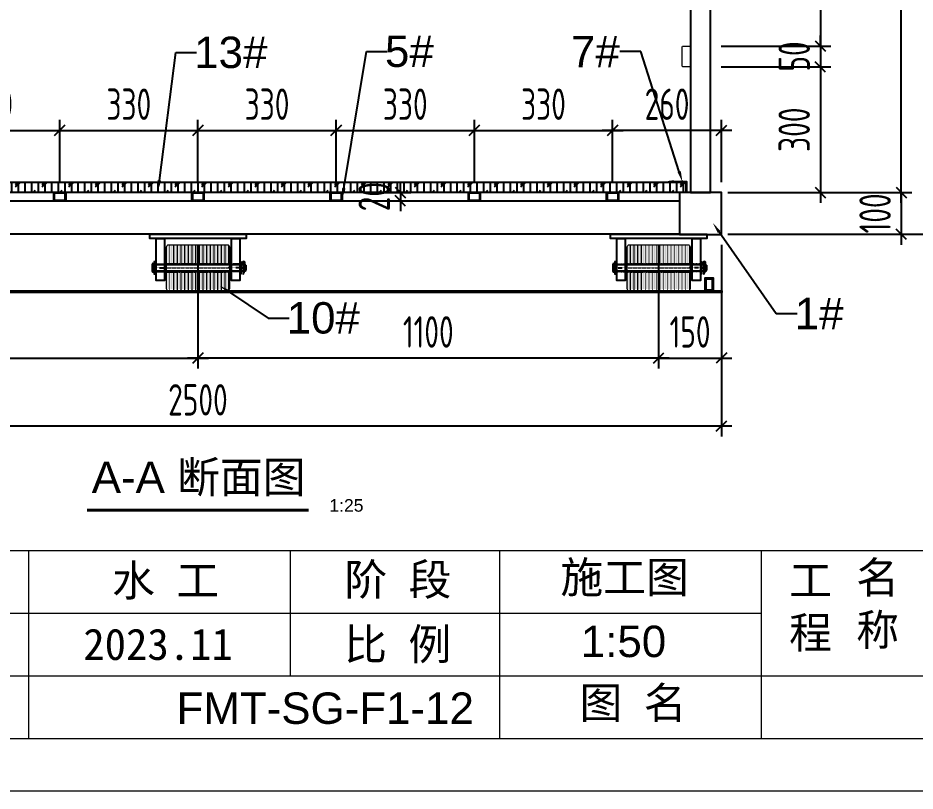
# Model space of a CAD drawing. Header units: millimetres. Extents: x 136606 to 1229059, y 82794 to 127566.
# Drawn here: x 852348 to 856632, y 112180 to 115875 of the extents above; entities that cross this region are included whole.
import ezdxf
from ezdxf import colors
from ezdxf.entities.mleader import LeaderData, LeaderLine
from ezdxf.enums import TextEntityAlignment as Align
from ezdxf.math import Vec2, Vec3

# ---------------------------------------------------------------- set-up
doc = ezdxf.new("R2010")
doc.units = ezdxf.units.MM
doc.linetypes.add('CENTER', pattern=[0.6, 0.375, -0.075, 0.075, -0.075])
doc.linetypes.add('DASHED2', pattern=[0.375, 0.25, -0.125])
for name, color, linetype in [('HR-dimension', 9, 'Continuous'), ('HR-Indentifier', 6, 'Continuous'), ('HR-看线', 143, 'Continuous'), ('标注', 9, 'Continuous'), ('铝横梁', 220, 'Continuous'), ('铝通', 4, 'Continuous'), ('面板', 44, 'Continuous')]:
    doc.layers.add(name, color=color, linetype=linetype)
for name, color, linetype, lineweight in [('图框', 7, 'Continuous', 13), ('型材', 7, 'Continuous', 15), ('文本', 3, 'Continuous', 13)]:
    doc.layers.add(name, color=color, linetype=linetype, lineweight=lineweight)
doc.styles.add('Arial', font='arial.ttf')
doc.styles.add('hztxt', font='ros1.shx', dxfattribs={"width": 0.8, "bigfont": 'hztxt.shx'})
doc.styles.get("Standard").update_dxf_attribs({"font": 'arial.ttf'})
doc.dimstyles.new('DIM-50-SC0.5', dxfattribs={"dimscale": 50, "dimtxt": 3, "dimasz": 1, "dimexe": 1, "dimexo": 1, "dimgap": 1, "dimtad": 1, "dimdec": 1, "dimlfac": 0.5, "dimdsep": 46, "dimtxsty": 'hztxt', "dimblk": 'OBLIQUE', "dimcen": 0, "dimdle": 1, "dimclrd": 9, "dimclre": 9, "dimclrt": 2, "dimadec": 1, "dimazin": 0, "dimtfac": 1, "dimtdec": 1, "dimtix": 1, "dimtmove": 2, "dimatfit": 3, "dimldrblk": 'OBLIQUE', "dimfxl": 15, "dimtolj": 1, "dimtzin": 0, "dimarcsym": 1})

# ---------------------------------------------------------------- blocks, each defined once
blk = doc.blocks.new('GW-TK')
at = {"layer": '图框', "linetype": 'Continuous'}
for p, q in [((927453.554, 464441.017), (927453.554, 464423.011)), ((927478.554, 464441.017), (927478.554, 464429.013)), ((927498.554, 464441.017), (927498.554, 464423.011)), ((927523.552, 464441.017), (927523.552, 464423.011)), ((927383.546, 464435.015), (927523.552, 464435.015)), ((927383.546, 464429.013), (927598.549, 464429.013))]:
    blk.add_line(p, q, dxfattribs=at)
at = {"layer": '图框'}
for points in [[(927183.552, 464715.013), (927603.549, 464715.013), (927603.549, 464418.01), (927183.552, 464418.01)], [(927188.552, 464710.013), (927598.549, 464710.013), (927598.549, 464423.011), (927188.552, 464423.011)]]:
    blk.add_lwpolyline(points, close=True, dxfattribs=at)
at = {"layer": '图框', "linetype": 'Continuous'}
blk.add_lwpolyline([(927383.546, 464441.017), (927598.549, 464441.017)], dxfattribs=at)
at = {"layer": '图框', "color": 3, "linetype": 'Continuous', "char_height": 3, "attachment_point": 1}
for s, width, insert in [('{\\fSimSun|b0|i0|c134|p2;水 工}', 11.224, (927461.547, 464439.634)), ('\\pt9;{\\fSimSun|b0|i0|c134|p2;施工图}', 18.63033, (927504.357, 464439.943)), ('{\\fSimSun|b0|i0|c134|p2;2023.11}', 11.224, (927458.799, 464433.545))]:
    blk.add_mtext_dynamic_manual_height_columns(s, width=width, gutter_width=17.505, heights=[0], dxfattribs=dict(at, insert=insert))
at = {"layer": '图框', "linetype": 'Continuous', "char_height": 3, "attachment_point": 1}
for s, width, insert in [('{\\fSimSun|b0|i0|c134|p2;阶 段}', 17.47752, (927483.734, 464439.728)), ('{\\fSimSun|b0|i0|c134|p2;名 称}', 5.21193, (927532.615, 464439.926)), ('{\\fSimSun|b0|i0|c134|p2;工 程}', 5.21193, (927526.205, 464439.656)), ('{\\fSimSun|b0|i0|c134|p2;比 例}', 10.91464, (927483.715, 464433.545)), ('{\\fSimSun|b0|i0|c134|p2;图 名}', 12.06602, (927506.187, 464427.944))]:
    blk.add_mtext_dynamic_manual_height_columns(s, width=width, gutter_width=17.505, heights=[0], dxfattribs=dict(at, insert=insert))
blk = doc.blocks.new('_Oblique')
at = {"color": 0, "linetype": 'ByBlock', "lineweight": -2}
blk.add_line((-0.5, -0.5), (0.5, 0.5), dxfattribs=at)
blk = doc.blocks.new('*D1066')
at = {"layer": 'Defpoints', "color": 0, "transparency": 16777216}
for p in [(850707.8, 114841.2), (855707.8, 114841.2), (855707.8, 113925.2)]:
    blk.add_point(p, dxfattribs=at)
at = {"layer": '标注', "color": 9, "lineweight": -2, "transparency": 16777216}
for p, q in [((850707.8, 114791.2), (850707.8, 113875.2)), ((855707.8, 114791.2), (855707.8, 113875.2)), ((850657.8, 113925.2), (855757.8, 113925.2))]:
    blk.add_line(p, q, dxfattribs=at)
at = {"layer": '标注', "color": 9, "lineweight": -2, "transparency": 16777216, "xscale": 50, "yscale": 50, "zscale": 50, "rotation": 180}
blk.add_blockref('_Oblique', (850707.8, 113925.2), dxfattribs=at)
at = {"layer": '标注', "color": 9, "lineweight": -2, "transparency": 16777216, "xscale": 50, "yscale": 50, "zscale": 50}
blk.add_blockref('_Oblique', (855707.8, 113925.2), dxfattribs=at)
at = {"layer": '标注', "color": 2, "transparency": 16777216, "insert": (853207.8, 114050.2), "char_height": 150, "attachment_point": 5, "style": 'hztxt'}
blk.add_mtext('\\A1;2500', dxfattribs=at)
blk = doc.blocks.new('*D1067')
at = {"layer": 'Defpoints', "color": 0, "transparency": 16777216}
for p in [(855687.7, 117441.2), (856566.3, 117441.2), (855687.7, 115041.2)]:
    blk.add_point(p, dxfattribs=at)
at = {"layer": '标注', "color": 9, "lineweight": -2, "transparency": 16777216}
for p, q in [((856566.3, 114991.2), (856566.3, 117491.2)), ((855737.7, 117441.2), (856616.3, 117441.2)), ((855737.7, 115041.2), (856616.3, 115041.2))]:
    blk.add_line(p, q, dxfattribs=at)
at = {"layer": '标注', "color": 9, "lineweight": -2, "transparency": 16777216, "xscale": 50, "yscale": 50, "zscale": 50}
for p, rotation in [((856566.3, 117441.2), 90), ((856566.3, 115041.2), 270)]:
    blk.add_blockref('_Oblique', p, dxfattribs=dict(at, rotation=rotation))
at = {"layer": '标注', "color": 2, "transparency": 16777216, "insert": (856441.3, 116241.2), "char_height": 150, "attachment_point": 5, "rotation": 90, "style": 'hztxt'}
blk.add_mtext('\\A1;1200', dxfattribs=at)
blk = doc.blocks.new('*D1068')
at = {"layer": 'Defpoints', "color": 0, "transparency": 16777216}
for p in [(855687.7, 117441.2, 0), (855687.7, 114841.2, 0), (856911.4, 114841.2)]:
    blk.add_point(p, dxfattribs=at)
at = {"layer": '标注', "color": 9, "lineweight": -2, "transparency": 16777216}
for p, q in [((856911.4, 117491.2), (856911.4, 114791.2)), ((855737.7, 117441.2), (856961.4, 117441.2)), ((855737.7, 114841.2), (856961.4, 114841.2))]:
    blk.add_line(p, q, dxfattribs=at)
at = {"layer": '标注', "color": 9, "lineweight": -2, "transparency": 16777216, "xscale": 50, "yscale": 50, "zscale": 50}
for p, rotation in [((856911.4, 117441.2), 90), ((856911.4, 114841.2), 270)]:
    blk.add_blockref('_Oblique', p, dxfattribs=dict(at, rotation=rotation))
at = {"layer": '标注', "color": 2, "transparency": 16777216, "insert": (856786.4, 116141.2), "char_height": 150, "attachment_point": 5, "rotation": 90, "style": 'hztxt'}
blk.add_mtext('\\A1;1300', dxfattribs=at)
blk = doc.blocks.new('*D1069')
at = {"layer": 'Defpoints', "color": 0, "transparency": 16777216}
for p in [(855687.7, 115041.2, 0), (855687.7, 114841.2, 0), (856566.3, 114841.2)]:
    blk.add_point(p, dxfattribs=at)
at = {"layer": '标注', "color": 9, "lineweight": -2, "transparency": 16777216}
for p, q in [((856566.3, 115041.2), (856566.3, 115091.2)), ((855737.7, 115041.2), (856616.3, 115041.2)), ((856566.3, 115041.2), (856566.3, 114841.2)), ((855737.7, 114841.2), (856616.3, 114841.2)), ((856566.3, 114841.2), (856566.3, 114791.2))]:
    blk.add_line(p, q, dxfattribs=at)
at = {"layer": '标注', "color": 9, "lineweight": -2, "transparency": 16777216, "xscale": 50, "yscale": 50, "zscale": 50}
for p, rotation in [((856566.3, 115041.2), 270), ((856566.3, 114841.2), 90)]:
    blk.add_blockref('_Oblique', p, dxfattribs=dict(at, rotation=rotation))
at = {"layer": '标注', "color": 2, "transparency": 16777216, "insert": (856441.3, 114941.2), "char_height": 150, "attachment_point": 5, "rotation": 90, "style": 'hztxt'}
blk.add_mtext('\\A1;100', dxfattribs=at)
blk = doc.blocks.new('*D1081')
at = {"layer": 'Defpoints', "color": 0, "transparency": 16777216}
for p in [(855655.8, 115641.1, 0), (855687.7, 115041.2, 0), (856180.1, 115041.2)]:
    blk.add_point(p, dxfattribs=at)
at = {"layer": '标注', "color": 9, "lineweight": -2, "transparency": 16777216}
for p, q in [((856180.1, 115691.1), (856180.1, 114991.2)), ((855705.8, 115641.1), (856230.1, 115641.1)), ((855737.7, 115041.2), (856230.1, 115041.2))]:
    blk.add_line(p, q, dxfattribs=at)
at = {"layer": '标注', "color": 9, "lineweight": -2, "transparency": 16777216, "xscale": 50, "yscale": 50, "zscale": 50}
for p, rotation in [((856180.1, 115641.1), 90), ((856180.1, 115041.2), 270)]:
    blk.add_blockref('_Oblique', p, dxfattribs=dict(at, rotation=rotation))
at = {"layer": '标注', "color": 2, "transparency": 16777216, "insert": (856055.1, 115341.1), "char_height": 150, "attachment_point": 5, "rotation": 90, "style": 'hztxt'}
blk.add_mtext('\\A1;300', dxfattribs=at)
blk = doc.blocks.new('*D1083')
at = {"layer": 'Defpoints', "color": 0, "transparency": 16777216}
for p in [(855655.8, 115741.1), (855655.8, 115641.1), (856180.1, 115641.1)]:
    blk.add_point(p, dxfattribs=at)
at = {"layer": '标注', "color": 9, "lineweight": -2, "transparency": 16777216}
for p, q in [((856180.1, 115741.1), (856180.1, 115791.1)), ((855705.8, 115741.1), (856230.1, 115741.1)), ((856180.1, 115741.1), (856180.1, 115641.1)), ((855705.8, 115641.1), (856230.1, 115641.1)), ((856180.1, 115641.1), (856180.1, 115591.1))]:
    blk.add_line(p, q, dxfattribs=at)
at = {"layer": '标注', "color": 9, "lineweight": -2, "transparency": 16777216, "xscale": 50, "yscale": 50, "zscale": 50}
for p, rotation in [((856180.1, 115741.1), 270), ((856180.1, 115641.1), 90)]:
    blk.add_blockref('_Oblique', p, dxfattribs=dict(at, rotation=rotation))
at = {"layer": '标注', "color": 2, "transparency": 16777216, "insert": (856055.1, 115691.1), "char_height": 150, "attachment_point": 5, "rotation": 90, "style": 'hztxt'}
blk.add_mtext('\\A1;50', dxfattribs=at)
blk = doc.blocks.new('*D1084')
at = {"layer": 'Defpoints', "color": 0, "transparency": 16777216}
for p in [(855655.8, 116541.1), (855655.8, 115741.1, 0), (856180.1, 115741.1)]:
    blk.add_point(p, dxfattribs=at)
at = {"layer": '标注', "color": 9, "lineweight": -2, "transparency": 16777216}
for p, q in [((856180.1, 116591.1), (856180.1, 115691.1)), ((855705.8, 116541.1), (856230.1, 116541.1)), ((855705.8, 115741.1), (856230.1, 115741.1))]:
    blk.add_line(p, q, dxfattribs=at)
at = {"layer": '标注', "color": 9, "lineweight": -2, "transparency": 16777216, "xscale": 50, "yscale": 50, "zscale": 50}
for p, rotation in [((856180.1, 116541.1), 90), ((856180.1, 115741.1), 270)]:
    blk.add_blockref('_Oblique', p, dxfattribs=dict(at, rotation=rotation))
at = {"layer": '标注', "color": 2, "transparency": 16777216, "insert": (856055.1, 116141.1), "char_height": 150, "attachment_point": 5, "rotation": 90, "style": 'hztxt'}
blk.add_mtext('\\A1;400', dxfattribs=at)
blk = doc.blocks.new('*D1087')
at = {"layer": 'Defpoints', "color": 0, "transparency": 16777216}
for p in [(851007.8, 114841.2), (853207.8, 114841.2, 0), (853207.8, 114249.7)]:
    blk.add_point(p, dxfattribs=at)
at = {"layer": '标注', "color": 9, "lineweight": -2, "transparency": 16777216}
for p, q in [((851007.8, 114791.2), (851007.8, 114199.7)), ((853207.8, 114791.2), (853207.8, 114199.7)), ((850957.8, 114249.7), (853257.8, 114249.7))]:
    blk.add_line(p, q, dxfattribs=at)
at = {"layer": '标注', "color": 9, "lineweight": -2, "transparency": 16777216, "xscale": 50, "yscale": 50, "zscale": 50, "rotation": 180}
blk.add_blockref('_Oblique', (851007.8, 114249.7), dxfattribs=at)
at = {"layer": '标注', "color": 9, "lineweight": -2, "transparency": 16777216, "xscale": 50, "yscale": 50, "zscale": 50}
blk.add_blockref('_Oblique', (853207.8, 114249.7), dxfattribs=at)
at = {"layer": '标注', "color": 2, "transparency": 16777216, "insert": (852107.8, 114374.7), "char_height": 150, "attachment_point": 5, "style": 'hztxt'}
blk.add_mtext('\\A1;1100', dxfattribs=at)
blk = doc.blocks.new('*D1088')
at = {"layer": 'Defpoints', "color": 0, "transparency": 16777216}
for p in [(855407.8, 114841.2), (855707.8, 114841.2), (855707.8, 114249.7)]:
    blk.add_point(p, dxfattribs=at)
at = {"layer": '标注', "color": 9, "lineweight": -2, "transparency": 16777216}
for p, q in [((855407.8, 114791.2), (855407.8, 114199.7)), ((855707.8, 114791.2), (855707.8, 114199.7)), ((855407.8, 114249.7), (855357.8, 114249.7)), ((855407.8, 114249.7), (855707.8, 114249.7)), ((855707.8, 114249.7), (855757.8, 114249.7))]:
    blk.add_line(p, q, dxfattribs=at)
at = {"layer": '标注', "color": 9, "lineweight": -2, "transparency": 16777216, "xscale": 50, "yscale": 50, "zscale": 50}
blk.add_blockref('_Oblique', (855407.8, 114249.7), dxfattribs=at)
at = {"layer": '标注', "color": 9, "lineweight": -2, "transparency": 16777216, "xscale": 50, "yscale": 50, "zscale": 50, "rotation": 180}
blk.add_blockref('_Oblique', (855707.8, 114249.7), dxfattribs=at)
at = {"layer": '标注', "color": 2, "transparency": 16777216, "insert": (855557.8, 114374.7), "char_height": 150, "attachment_point": 5, "style": 'hztxt'}
blk.add_mtext('\\A1;150', dxfattribs=at)
blk = doc.blocks.new('Fushou')
at = {"layer": '型材'}
blk.add_lwpolyline([(320873, 174507.1, 0.414214), (320878, 174512.1), (320878, 174602.1, 0.414214), (320873, 174607.1), (320843, 174607.1, 0.414214), (320838, 174602.1), (320838, 174512.1, 0.414214), (320843, 174507.1)], format="xyb", close=True, dxfattribs=at)
at = {"layer": '型材', "elevation": 0}
blk.add_lwpolyline([(320873, 173607.1, 0.414214), (320878, 173612.1), (320878, 173702.1, 0.414214), (320873, 173707.1), (320843, 173707.1, 0.414214), (320838, 173702.1), (320838, 173612.1, 0.414214), (320843, 173607.1)], format="xyb", close=True, dxfattribs=at)
at = {"layer": '铝横梁', "color": 6}
blk.add_lwpolyline([(320742, 175207.1), (320838, 175207.1), (320838, 173007.1), (320742, 173007.1)], close=True, dxfattribs=at)
at = {"layer": '铝通'}
for points in [[(320690, 175207.1), (320690, 175407.1), (320890, 175407.1), (320890, 175207.1), (320690, 175207.1)], [(320690, 172807.1), (320690, 173007.1), (320890, 173007.1), (320890, 172807.1), (320690, 172807.1)]]:
    blk.add_lwpolyline(points, dxfattribs=at)
blk = doc.blocks.new('*D1089')
at = {"layer": 'Defpoints', "color": 0, "transparency": 16777216}
for p in [(853207.8, 114841.2, 0), (855407.8, 114841.2), (853207.8, 114249.7)]:
    blk.add_point(p, dxfattribs=at)
at = {"layer": '标注', "color": 9, "lineweight": -2, "transparency": 16777216}
for p, q in [((853207.8, 114791.2), (853207.8, 114199.7)), ((855407.8, 114791.2), (855407.8, 114199.7)), ((855457.8, 114249.7), (853157.8, 114249.7))]:
    blk.add_line(p, q, dxfattribs=at)
at = {"layer": '标注', "color": 9, "lineweight": -2, "transparency": 16777216, "xscale": 50, "yscale": 50, "zscale": 50, "rotation": 180}
blk.add_blockref('_Oblique', (853207.8, 114249.7), dxfattribs=at)
at = {"layer": '标注', "color": 9, "lineweight": -2, "transparency": 16777216, "xscale": 50, "yscale": 50, "zscale": 50}
blk.add_blockref('_Oblique', (855407.8, 114249.7), dxfattribs=at)
at = {"layer": '标注', "color": 2, "transparency": 16777216, "insert": (854307.8, 114374.7), "char_height": 150, "attachment_point": 5, "style": 'hztxt'}
blk.add_mtext('\\A1;1100', dxfattribs=at)
blk = doc.blocks.new('*U913')
for points in [[(-30, 20), (-30, -20), (30, -20), (30, 20)], [(-26, 16), (-26, -16), (26, -16), (26, 16)]]:
    blk.add_lwpolyline(points, close=True)
blk = doc.blocks.new('*U914')
at = {"color": 0, "linetype": 'ByBlock', "lineweight": -2, "transparency": 16777216}
for p in [(0, 0), (660, 0), (1320, 0), (1980, 0), (2640, 0), (3300, 0), (3960, 0)]:
    blk.add_blockref('*U913', p, dxfattribs=at)
blk = doc.blocks.new('*D1238')
at = {"layer": 'Defpoints', "color": 0, "transparency": 16777216}
for p in [(855187.8, 115338.1), (855187.8, 115041.2, 0), (855707.8, 115041.2)]:
    blk.add_point(p, dxfattribs=at)
at = {"layer": '标注', "color": 9, "lineweight": -2, "transparency": 16777216}
for p, q in [((855187.8, 115091.2), (855187.8, 115388.1)), ((855707.8, 115091.2), (855707.8, 115388.1)), ((855757.8, 115338.1), (855137.8, 115338.1))]:
    blk.add_line(p, q, dxfattribs=at)
at = {"layer": '标注', "color": 9, "lineweight": -2, "transparency": 16777216, "xscale": 50, "yscale": 50, "zscale": 50}
for p, rotation in [((855187.8, 115338.1), 179.9999999992496), ((855707.8, 115338.1), 359.9999999992496)]:
    blk.add_blockref('_Oblique', p, dxfattribs=dict(at, rotation=rotation))
at = {"layer": '标注', "color": 2, "transparency": 16777216, "insert": (855447.8, 115463.1), "char_height": 150, "attachment_point": 5, "style": 'hztxt'}
blk.add_mtext('\\A1;260', dxfattribs=at)
blk = doc.blocks.new('*D1090')
at = {"layer": 'Defpoints', "color": 0, "transparency": 16777216}
for p in [(852547.8, 115338.1), (851887.8, 115041.2, 0), (852547.8, 115041.2, 0)]:
    blk.add_point(p, dxfattribs=at)
at = {"layer": '标注', "color": 9, "lineweight": -2, "transparency": 16777216}
for p, q in [((851887.8, 115091.2), (851887.8, 115388.1)), ((852547.8, 115091.2), (852547.8, 115388.1)), ((851837.8, 115338.1), (852597.8, 115338.1))]:
    blk.add_line(p, q, dxfattribs=at)
at = {"layer": '标注', "color": 9, "lineweight": -2, "transparency": 16777216, "xscale": 50, "yscale": 50, "zscale": 50, "rotation": 180}
blk.add_blockref('_Oblique', (851887.8, 115338.1), dxfattribs=at)
at = {"layer": '标注', "color": 9, "lineweight": -2, "transparency": 16777216, "xscale": 50, "yscale": 50, "zscale": 50}
blk.add_blockref('_Oblique', (852547.8, 115338.1), dxfattribs=at)
at = {"layer": '标注', "color": 2, "transparency": 16777216, "insert": (852217.8, 115463.1), "char_height": 150, "attachment_point": 5, "style": 'hztxt'}
blk.add_mtext('\\A1;330', dxfattribs=at)
blk = doc.blocks.new('*D1091')
at = {"layer": 'Defpoints', "color": 0, "transparency": 16777216}
for p in [(853207.8, 115338.1), (852547.8, 115041.2, 0), (853207.8, 115041.2, 0)]:
    blk.add_point(p, dxfattribs=at)
at = {"layer": '标注', "color": 9, "lineweight": -2, "transparency": 16777216}
for p, q in [((852547.8, 115091.2), (852547.8, 115388.1)), ((853207.8, 115091.2), (853207.8, 115388.1)), ((852497.8, 115338.1), (853257.8, 115338.1))]:
    blk.add_line(p, q, dxfattribs=at)
at = {"layer": '标注', "color": 9, "lineweight": -2, "transparency": 16777216, "xscale": 50, "yscale": 50, "zscale": 50, "rotation": 180}
blk.add_blockref('_Oblique', (852547.8, 115338.1), dxfattribs=at)
at = {"layer": '标注', "color": 9, "lineweight": -2, "transparency": 16777216, "xscale": 50, "yscale": 50, "zscale": 50}
blk.add_blockref('_Oblique', (853207.8, 115338.1), dxfattribs=at)
at = {"layer": '标注', "color": 2, "transparency": 16777216, "insert": (852877.8, 115463.1), "char_height": 150, "attachment_point": 5, "style": 'hztxt'}
blk.add_mtext('\\A1;330', dxfattribs=at)
blk = doc.blocks.new('*D1092')
at = {"layer": 'Defpoints', "color": 0, "transparency": 16777216}
for p in [(853867.8, 115338.1), (853207.8, 115041.2, 0), (853867.8, 115041.2, 0)]:
    blk.add_point(p, dxfattribs=at)
at = {"layer": '标注', "color": 9, "lineweight": -2, "transparency": 16777216}
for p, q in [((853207.8, 115091.2), (853207.8, 115388.1)), ((853867.8, 115091.2), (853867.8, 115388.1)), ((853157.8, 115338.1), (853917.8, 115338.1))]:
    blk.add_line(p, q, dxfattribs=at)
at = {"layer": '标注', "color": 9, "lineweight": -2, "transparency": 16777216, "xscale": 50, "yscale": 50, "zscale": 50, "rotation": 180}
blk.add_blockref('_Oblique', (853207.8, 115338.1), dxfattribs=at)
at = {"layer": '标注', "color": 9, "lineweight": -2, "transparency": 16777216, "xscale": 50, "yscale": 50, "zscale": 50}
blk.add_blockref('_Oblique', (853867.8, 115338.1), dxfattribs=at)
at = {"layer": '标注', "color": 2, "transparency": 16777216, "insert": (853537.8, 115463.1), "char_height": 150, "attachment_point": 5, "style": 'hztxt'}
blk.add_mtext('\\A1;330', dxfattribs=at)
blk = doc.blocks.new('*D1093')
at = {"layer": 'Defpoints', "color": 0, "transparency": 16777216}
for p in [(854527.8, 115338.1), (853867.8, 115041.2, 0), (854527.8, 115041.2, 0)]:
    blk.add_point(p, dxfattribs=at)
at = {"layer": '标注', "color": 9, "lineweight": -2, "transparency": 16777216}
for p, q in [((853867.8, 115091.2), (853867.8, 115388.1)), ((854527.8, 115091.2), (854527.8, 115388.1)), ((853817.8, 115338.1), (854577.8, 115338.1))]:
    blk.add_line(p, q, dxfattribs=at)
at = {"layer": '标注', "color": 9, "lineweight": -2, "transparency": 16777216, "xscale": 50, "yscale": 50, "zscale": 50, "rotation": 180}
blk.add_blockref('_Oblique', (853867.8, 115338.1), dxfattribs=at)
at = {"layer": '标注', "color": 9, "lineweight": -2, "transparency": 16777216, "xscale": 50, "yscale": 50, "zscale": 50}
blk.add_blockref('_Oblique', (854527.8, 115338.1), dxfattribs=at)
at = {"layer": '标注', "color": 2, "transparency": 16777216, "insert": (854197.8, 115463.1), "char_height": 150, "attachment_point": 5, "style": 'hztxt'}
blk.add_mtext('\\A1;330', dxfattribs=at)
blk = doc.blocks.new('*D1094')
at = {"layer": 'Defpoints', "color": 0, "transparency": 16777216}
for p in [(855187.8, 115338.1), (854527.8, 115041.2, 0), (855187.8, 115041.2, 0)]:
    blk.add_point(p, dxfattribs=at)
at = {"layer": '标注', "color": 9, "lineweight": -2, "transparency": 16777216}
for p, q in [((854527.8, 115091.2), (854527.8, 115388.1)), ((855187.8, 115091.2), (855187.8, 115388.1)), ((854477.8, 115338.1), (855237.8, 115338.1))]:
    blk.add_line(p, q, dxfattribs=at)
at = {"layer": '标注', "color": 9, "lineweight": -2, "transparency": 16777216, "xscale": 50, "yscale": 50, "zscale": 50, "rotation": 180}
blk.add_blockref('_Oblique', (854527.8, 115338.1), dxfattribs=at)
at = {"layer": '标注', "color": 9, "lineweight": -2, "transparency": 16777216, "xscale": 50, "yscale": 50, "zscale": 50}
blk.add_blockref('_Oblique', (855187.8, 115338.1), dxfattribs=at)
at = {"layer": '标注', "color": 2, "transparency": 16777216, "insert": (854857.8, 115463.1), "char_height": 150, "attachment_point": 5, "style": 'hztxt'}
blk.add_mtext('\\A1;330', dxfattribs=at)
blk = doc.blocks.new('*D1241')
at = {"layer": 'Defpoints', "color": 0, "transparency": 16777216}
for p in [(853951.6, 115041.2, 0), (853951.6, 115001.2, 0), (854174.5, 115001.2)]:
    blk.add_point(p, dxfattribs=at)
at = {"layer": '标注', "color": 9, "lineweight": -2, "transparency": 16777216}
for p, q in [((854174.5, 115041.2), (854174.5, 115091.2)), ((854001.6, 115041.2), (854224.5, 115041.2)), ((854174.5, 115041.2), (854174.5, 115001.2)), ((854001.6, 115001.2), (854224.5, 115001.2)), ((854174.5, 115001.2), (854174.5, 114951.2))]:
    blk.add_line(p, q, dxfattribs=at)
at = {"layer": '标注', "color": 9, "lineweight": -2, "transparency": 16777216, "xscale": 50, "yscale": 50, "zscale": 50}
for p, rotation in [((854174.5, 115041.2), 270), ((854174.5, 115001.2), 90)]:
    blk.add_blockref('_Oblique', p, dxfattribs=dict(at, rotation=rotation))
at = {"layer": '标注', "color": 2, "transparency": 16777216, "insert": (854049.5, 115021.2), "char_height": 150, "attachment_point": 5, "rotation": 90, "style": 'hztxt'}
blk.add_mtext('\\A1;20', dxfattribs=at)
blk = doc.blocks.new('A$C0ed95738')
at = {"layer": '图框'}
h = blk.add_hatch(color=256, dxfattribs=at)
h.paths.add_polyline_path([(75, -63.5), (-75, -63.5), (-75, -65.6), (75, -65.6)])
h.paths.add_polyline_path([(75, -44.4), (-75, -44.4), (-75, -46.5), (75, -46.5)])
at = {"layer": '图框', "color": 1, "linetype": 'CENTER', "ltscale": 0.5}
blk.add_line((-79.9, -55), (79.2, -55), dxfattribs=at)
at = {"layer": '图框', "linetype": 'DASHED2', "ltscale": 0.5}
for p, q in [((-75, -44.4), (75, -44.4)), ((-75, -46.5), (75, -46.5)), ((-75, -63.5), (75, -63.5)), ((-75, -65.6), (75, -65.6))]:
    blk.add_line(p, q, dxfattribs=at)
at = {"layer": '图框'}
blk.add_lwpolyline([(-70, 0), (70, 0, -0.414214), (75, -5), (75, -105, -0.414214), (70, -110), (-70, -110, -0.414214), (-75, -105), (-75, -5, -0.414214)], format="xyb", close=True, dxfattribs=at)
blk = doc.blocks.new('A$C3ad6133d')
at = {"color": 7, "linetype": 'Continuous', "lineweight": 15}
for p, q in [((-3.7, 24), (-3.7, -16)), ((-3.7, 24), (0, 24)), ((3.7, 30.4), (0, 30.4)), ((0, -16), (0, 30.4)), ((3.7, -16), (3.7, 30.4))]:
    blk.add_line(p, q, dxfattribs=at)
at = {"color": 8, "linetype": 'Continuous', "lineweight": 15}
for p, q in [((-4.9, -18.6), (-2.4, -21.4)), ((-3.7, -16), (3.7, -16)), ((4.9, -18.6), (2.4, -21.4))]:
    blk.add_line(p, q, dxfattribs=at)
at = {"color": 7, "linetype": 'Continuous', "lineweight": 15}
for centre, radius, start, end in [((0, -24.1), 7.35, 131.3178, 48.6822), ((-7.1, -16), 3.47, 311.3178, 0), ((0, -24.1), 3.67, 131.3178, 48.6822), ((-7.1, -16), 7.14, 311.3178, 0), ((7.1, -16), 7.14, 180, 228.6822), ((7.1, -16), 3.47, 180, 228.6822)]:
    blk.add_arc(centre, radius, start, end, dxfattribs=at)
blk = doc.blocks.new('A$C1a92a842')
h = blk.add_hatch()
h.set_pattern_fill('ACAD_ISO07W100', color=256)
h.paths.add_polyline_path([(150, -60, 0.414214), (140, -50), (-140, -50, 0.414214), (-150, -60), (-150, -138.7), (150, -138.7)])
h.paths.add_polyline_path([(150, -181.3), (-150, -181.3), (-150, -260, 0.414214), (-140, -270), (140, -270, 0.414214), (150, -260)])
at = {"color": 1, "linetype": 'CENTER', "ltscale": 0.16}
for p, q in [((-220, -160), (-150, -160)), ((215, -160), (145, -160))]:
    blk.add_line(p, q, dxfattribs=at)
at = {"color": 4}
for p, q in [((-218, -143.5), (-218, -176.5)), ((-211, -143.5), (-211, -176.5)), ((-211, -144), (225, -144)), ((229, -148), (225, -144)), ((229, -148), (229, -172)), ((225, -176), (-211, -176)), ((225, -176), (229, -172))]:
    blk.add_line(p, q, dxfattribs=at)
at = {"linetype": 'DASHED2'}
for p, q in [((-200, -143), (-160, -143)), ((200, -143), (160, -143)), ((-200, -177), (-160, -177)), ((200, -177), (160, -177))]:
    blk.add_line(p, q, dxfattribs=at)
for points in [[(-230, 0), (230, 0), (230, -20), (-230, -20)], [(-200, -20), (-160, -20), (-160, -220), (-200, -220)], [(160, -20), (200, -20), (200, -220), (160, -220)]]:
    blk.add_lwpolyline(points, close=True)
at = {"color": 4}
blk.add_circle((218, -160), 4.5, dxfattribs=at)
for centre, start, end in [((-214.5, -143.5), 0, 180), ((-214.5, -176.5), 180, 0)]:
    blk.add_arc(centre, 3.5, start, end, dxfattribs=at)
at = {"layer": '图框', "color": 1, "linetype": 'CENTER', "ltscale": 0.1}
for p, q in [((212.5, -160), (223.5, -160)), ((218, -154.5), (218, -165.5))]:
    blk.add_line(p, q, dxfattribs=at)
at = {"layer": '图框', "color": 4}
blk.add_line((225, -144), (225, -176), dxfattribs=at)
for points in [[(-205, -130), (-211, -130), (-211, -190), (-205, -190)], [(200, -130), (206, -130), (206, -190), (200, -190)]]:
    blk.add_lwpolyline(points, close=True, dxfattribs=at)
at = {"layer": 'HR-dimension', "xscale": 2, "yscale": 2, "zscale": 2}
blk.add_blockref('A$C0ed95738', (0, -50), dxfattribs=at)
at = {"layer": 'HR-dimension', "rotation": 180}
blk.add_blockref('A$C3ad6133d', (218, -160), dxfattribs=at)
blk = doc.blocks.new('*U915')
at = {"layer": 'HR-Indentifier'}
blk.add_blockref('A$C1a92a842', (0, 135), dxfattribs=at)
blk = doc.blocks.new('*U916')
at = {"color": 0, "linetype": 'ByBlock', "lineweight": -2, "transparency": 16777216}
for p in [(2200, 0), (4400, 0)]:
    blk.add_blockref('*U915', p, dxfattribs=at)
blk = doc.blocks.new('*U931')
blk.add_lwpolyline([(2459.8, -26), (2459.8, 34), (2419.8, 34), (2419.8, -26), (2459.8, -26)])
blk.add_lwpolyline([(2455.8, -22), (2455.8, 30), (2423.8, 30), (2423.8, -22)], close=True)
at = {"layer": 'HR-看线'}
blk.add_lwpolyline([(2500, -26), (2500, -34), (-2500, -34), (-2500, -26)], close=True, dxfattribs=at)
blk = doc.blocks.new('*U932')
at = {"color": 0, "linetype": 'ByBlock', "lineweight": -2, "transparency": 16777216}
blk.add_blockref('*U931', (0, 0), dxfattribs=at)

msp = doc.modelspace()

# ---------------------------------------------------------------- hatches: boundary and pattern name
at = {"layer": '面板'}
h = msp.add_hatch(dxfattribs=at)
h.set_pattern_fill('CORK', color=256, scale=10, angle=90)
h.set_pattern_definition([(90, (-1063444.158, -65766.06), (-31.75, 2e-15), []), (225, (-1063428.28, -65750.18), (63.5000274, -63.5000274), [44.9013, -44.9013]), (225, (-1063428.28, -65742.25), (63.5000274, -63.5000274), [44.9013, -44.9013]), (225, (-1063428.28, -65734.31), (63.5000274, -63.5000274), [44.9013, -44.9013])])
h.paths.add_polyline_path([(855537.7975, 115091.1545), (850877.7735, 115091.1545), (850877.7735, 115041.1545), (855537.7975, 115041.1545)])

# ---------------------------------------------------------------- linework, layer by layer
at = {"const_width": 15}
msp.add_lwpolyline([(852677.3166, 113522.7214), (853735.9589, 113522.7214)], dxfattribs=at)
at = {"layer": '型材', "color": 4, "elevation": -0.001}
msp.add_lwpolyline([(855519.8945, 115097.2516, -0.414213612), (855521.0259, 115097.2516), (855522.8886, 115095.3888, 0.198912395), (855523.4543, 115095.1545), (855539.7975, 115095.1545, -0.414213562), (855541.7975, 115093.1545), (855541.7975, 115048.1545, -0.414213562), (855540.7975, 115047.1545), (855538.7975, 115047.1545, -0.414213562), (855537.7975, 115048.1545), (855537.7975, 115091.1545), (855452.3975, 115091.1545, -0.665644125), (855451.9702, 115092.1758, -0.200736682), (855459.0907, 115095.1545), (855470.1406, 115095.1545, 0.198912395), (855470.7063, 115095.3888), (855472.569, 115097.2516, -0.414213612), (855473.7004, 115097.2516), (855475.2318, 115095.7202, 0.414213624), (855476.3631, 115095.7202), (855477.8945, 115097.2516, -0.414213612), (855479.0259, 115097.2516), (855480.8886, 115095.3888, 0.198912395), (855481.4543, 115095.1545), (855512.1406, 115095.1545, 0.198912395), (855512.7063, 115095.3888), (855514.569, 115097.2516, -0.414213612), (855515.7004, 115097.2516), (855517.2318, 115095.7202, 0.414213624), (855518.3631, 115095.7202)], format="xyb", close=True, dxfattribs=at)
at = {"layer": '铝横梁', "color": 11, "elevation": -0.001}
msp.add_lwpolyline([(850907.7739, 114841.1545), (850907.7739, 115001.1545), (855507.7978, 115001.1545), (855507.7978, 114841.1545)], close=True, dxfattribs=at)
at = {"layer": '面板', "elevation": -0.001}
msp.add_lwpolyline([(850877.7735, 115041.1545), (850877.7735, 115091.1545), (855537.7975, 115091.1545), (855537.7975, 115041.1545)], close=True, dxfattribs=at)

# ---------------------------------------------------------------- block references
at = {"color": 7, "xscale": -1}
msp.add_blockref('Fushou', (1176397.8072, -57965.9919), dxfattribs=at)
for name, p in [('*U914', (851227.8149, 115021.1545, -0.001)), ('*U916', (851007.7739, 114706.1545)), ('*U932', (853209.2852, 114597.1545))]:
    msp.add_blockref(name, p)
at = {"layer": '文本', "xscale": 50, "yscale": 50, "zscale": 50}
msp.add_blockref('GW-TK', (-45520279.552, -23108720.093), dxfattribs=at)

# ---------------------------------------------------------------- texts
at = {"layer": '文本', "style": 'Arial'}
msp.add_text('1:50', height=150, dxfattribs=at).set_placement((855036.1427, 112895.8168), align=Align.MIDDLE_LEFT)
at = {"layer": '文本', "attachment_point": 1, "style": 'Arial'}
for s, width, gutter_width, heights, insert, char_height in [('A-A 断面图', 1456.988755, 12.5, [2.501110429875553e-12], (852700.6448, 113755.4923, -0.0021), 150), ('1:25', 732.361535, 18.75, [0], (853835.2101, 113575.6247), 60)]:
    msp.add_mtext_dynamic_manual_height_columns(s, width=width, gutter_width=gutter_width, heights=heights, dxfattribs=dict(at, insert=insert, char_height=char_height))
at = {"layer": '文本', "color": 6}
note = msp.add_mtext_dynamic_manual_height_columns('{\\C256;FMT-SG-F1-12\\P}', width=120, gutter_width=0, heights=[124.0928, 0], dxfattribs=dict(at, insert=(852985.529, 112651.5671), char_height=150, attachment_point=1, style='Arial'))

# ---------------------------------------------------------------- dimensions: what is measured, and where the dimension line sits
at = {"layer": '标注'}
for base, p1, p2, angle, picture, middle in [((856566.2828, 117441.1506, -0.001), (855687.6975, 115041.1545, -0.001), (855687.6975, 117441.1506, -0.001), 90, '*D1067', (856441.2828, 116241.1525, -0.001)), ((856911.449, 114841.1545, 0.001), (855687.6975, 117441.1506, -0.001), (855687.6975, 114841.1545, -0.001), 90, '*D1068', (856786.449, 116141.1525, 0.001)), ((856180.0931, 115741.1214), (855655.7978, 116541.1214), (855655.7978, 115741.1214, 0.001), 90, '*D1084', (856055.0931, 116141.1214)), ((856180.0931, 115641.1214, 0.001), (855655.7978, 115741.1214, 0.001), (855655.7978, 115641.1214, 0.001), 90, '*D1083', (856055.0931, 115691.1214, 0.001)), ((856180.0931, 115041.1545), (855655.7978, 115641.1214, 0.001), (855687.6975, 115041.1545, -0.001), 90, '*D1081', (856055.0931, 115341.1379)), ((854174.5317, 115001.1545), (853951.6103, 115041.1545, -0.001), (853951.6103, 115001.1545, -0.001), 90, '*D1241', (854049.5317, 115021.1545)), ((856566.2828, 114841.1545), (855687.6975, 115041.1545, -0.001), (855687.6975, 114841.1545, -0.001), 90, '*D1069', (856441.2828, 114941.1545)), ((853207.7858, 114249.7088), (855407.7978, 114841.1545), (853207.7858, 114841.1545, -0.001), 180, '*D1089', (854307.7918, 114374.7088))]:
    dim = msp.add_linear_dim(base=base, p1=p1, p2=p2, angle=angle, dimstyle='DIM-50-SC0.5', dxfattribs=at)
    dim.commit()
    dim.dimension.update_dxf_attribs({"geometry": picture, "text_midpoint": middle})
for base, p1, p2, picture, middle in [((852547.8149, 115338.1477), (851887.8149, 115041.1545, -0.001), (852547.8149, 115041.1545, -0.001), '*D1090', (852217.8149, 115463.1477)), ((853207.8149, 115338.1477), (852547.8149, 115041.1545, -0.001), (853207.8149, 115041.1545, -0.001), '*D1091', (852877.8149, 115463.1477)), ((853867.8149, 115338.1477), (853207.8149, 115041.1545, -0.001), (853867.8149, 115041.1545, -0.001), '*D1092', (853537.8149, 115463.1477)), ((854527.8149, 115338.1477), (853867.8149, 115041.1545, -0.001), (854527.8149, 115041.1545, -0.001), '*D1093', (854197.8149, 115463.1477)), ((855187.8149, 115338.1477), (854527.8149, 115041.1545, -0.001), (855187.8149, 115041.1545, -0.001), '*D1094', (854857.8149, 115463.1477)), ((855707.7978, 113925.1614), (850707.7735, 114841.1545), (855707.7978, 114841.1545), '*D1066', (853207.7857, 114050.1614)), ((853207.7858, 114249.7088), (851007.7739, 114841.1545), (853207.7858, 114841.1545, -0.001), '*D1087', (852107.7799, 114374.7088)), ((855707.7739, 114249.7088), (855407.7739, 114841.1545), (855707.7739, 114841.1545), '*D1088', (855557.7739, 114374.7088))]:
    dim = msp.add_linear_dim(base=base, p1=p1, p2=p2, dimstyle='DIM-50-SC0.5', dxfattribs=at)
    dim.commit()
    dim.dimension.update_dxf_attribs({"geometry": picture, "text_midpoint": middle})
dim = msp.add_aligned_dim(p1=(855707.7978, 115041.1545), p2=(855187.8149, 115041.1545, -0.001), distance=-296.9932, dimstyle='DIM-50-SC0.5', dxfattribs=at)
dim.commit()
dim.dimension.update_dxf_attribs({"geometry": '*D1238', "text_midpoint": (855447.8064, 115463.1477)})

# ---------------------------------------------------------------- leaders
at = {"layer": '标注', "color": 6}
ml = msp.add_multileader_mtext('Standard', dxfattribs=at)
ml.set_content('13#', color=6, style='Arial')
ml.set_leader_properties(color=9)
ml.build(insert=Vec2(0, 0))
ml.multileader.update_dxf_attribs({"dogleg_length": 100, "arrow_head_size": 50})
ctx = ml.context
ctx.base_point, ctx.char_height, ctx.arrow_head_size, ctx.landing_gap_size, ctx.plane_origin = Vec3(853201.5753, 115709.6611), 150, 50, 1, Vec3(855069.1574, 116254.8138)
ctx.text_align_type = 2
notes = []
notes.append((ctx, [(0, (1, 1, 0), (853101.5753, 115709.6611), (1, 0), 100, [(0, [(853017.5172, 115049.5412)], 0, [])])]))
ctx.mtext.insert, ctx.mtext.alignment, ctx.mtext.flow_direction = Vec3(853539.47, 115785.92), 3, 5
ml = msp.add_multileader_mtext('Standard', dxfattribs=at)
ml.set_content('5#', color=6, style='Arial')
ml.set_leader_properties(color=9)
ml.build(insert=Vec2(0, 0))
ml.multileader.update_dxf_attribs({"dogleg_length": 100, "arrow_head_size": 50})
ctx = ml.context
ctx.base_point, ctx.char_height, ctx.arrow_head_size, ctx.landing_gap_size, ctx.plane_origin = Vec3(854112.0671, 115714.7553, -0.001), 150, 50, 1, Vec3(855948.0625, 116216.4271, -0.001)
ctx.text_align_type = 2
notes.append((ctx, [(0, (1, 1, 0), (854012.0671, 115714.7553, -0.001), (1, 0), 100, [(0, [(853896.4223, 115011.1545, -0.001)], 0, [])])]))
ctx.mtext.insert, ctx.mtext.alignment, ctx.mtext.flow_direction = Vec3(854333.9515, 115791.0142, -0.001), 3, 5
ml = msp.add_multileader_mtext('Standard', dxfattribs=at)
ml.set_content('7#', color=6, style='Arial')
ml.set_leader_properties(color=9)
ml.build(insert=Vec2(0, 0))
ml.multileader.update_dxf_attribs({"dogleg_length": 100, "arrow_head_size": 50})
ctx = ml.context
ctx.base_point, ctx.char_height, ctx.arrow_head_size, ctx.landing_gap_size, ctx.plane_origin = Vec3(855000.4371, 115714.3106), 150, 50, 1, Vec3(856089.7866, 116753.8242)
ctx.text_align_type = 2
notes.append((ctx, [(1, (1, 1, 0), (855322.9351, 115714.3106), (-1, 0), 100, [(0, [(855521.1879, 115092.8898)], 0, [])])]))
ctx.mtext.insert, ctx.mtext.alignment, ctx.mtext.flow_direction = Vec3(855221.9351, 115789.3106), 3, 5
ml = msp.add_multileader_mtext('Standard', dxfattribs=at)
ml.set_content('1#', color=6, style='Arial')
ml.set_leader_properties(color=9)
ml.build(insert=Vec2(0, 0))
ml.multileader.update_dxf_attribs({"dogleg_length": 100, "arrow_head_size": 50})
ctx = ml.context
ctx.base_point, ctx.char_height, ctx.arrow_head_size, ctx.landing_gap_size, ctx.plane_origin = Vec3(856069.1689, 114462.6884, -0.001), 150, 50, 1, Vec3(852799.4362, 115319.2804, -0.001)
ctx.text_align_type = 2
notes.append((ctx, [(0, (1, 1, 0), (855969.1689, 114462.6884, -0.001), (1, 0), 100, [(0, [(855667.7154, 114893.7475, -0.001)], 0, [])])]))
ctx.mtext.insert, ctx.mtext.alignment, ctx.mtext.flow_direction = Vec3(856290.7629, 114537.6884, -0.001), 3, 5
ml = msp.add_multileader_mtext('Standard', dxfattribs=at)
ml.set_content('10#', color=6, style='Arial')
ml.set_leader_properties(color=9)
ml.build(insert=Vec2(0, 0))
ml.multileader.update_dxf_attribs({"dogleg_length": 100, "arrow_head_size": 50})
ctx = ml.context
ctx.base_point, ctx.char_height, ctx.arrow_head_size, ctx.landing_gap_size, ctx.plane_origin = Vec3(853643.3512, 114440.7468), 150, 50, 1, Vec3(851574.0154, -490578.5793)
ctx.text_align_type = 2
notes.append((ctx, [(1, (1, 1, 0), (853543.3512, 114440.7468), (1, 0), 100, [(0, [(853312.5298, 114595.4025)], 0, [])])]))
ctx.mtext.insert, ctx.mtext.alignment, ctx.mtext.flow_direction = Vec3(853981.2459, 114517.0057), 3, 5
for ctx, leaders in notes:
    for number, flags, end, landing, length, lines in leaders:
        leader = LeaderData()
        leader.index, (leader.has_last_leader_line, leader.has_dogleg_vector, leader.attachment_direction) = number, flags
        leader.last_leader_point, leader.dogleg_vector, leader.dogleg_length = Vec3(end), Vec3(landing), length
        for number, points, colour, breaks in lines:
            line = LeaderLine()
            line.index, line.vertices, line.color, line.breaks = number, Vec3.list(points), colors.encode_raw_color(colour), breaks
            leader.lines.append(line)
        ctx.leaders.append(leader)

doc.saveas('drawing.dxf')
